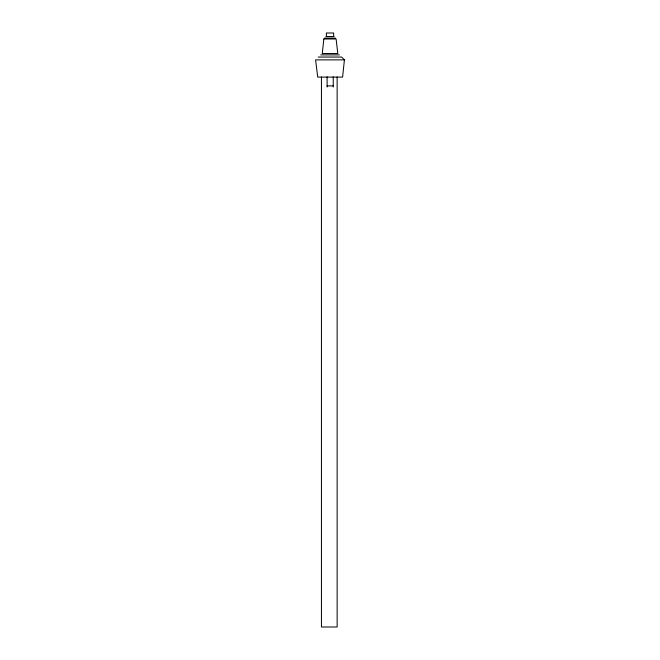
<?xml version="1.0" encoding="UTF-8"?>
<svg xmlns="http://www.w3.org/2000/svg" width="660" height="660" viewBox="0 0 660 660"><rect width="100%" height="100%" fill="white"/><g stroke="black" fill="none" stroke-linecap="round" stroke-linejoin="round"><path stroke-width="0.99" d="M344.413 59.878L342.606 77.104L317.716 77.104L315.587 59.878L344.413 59.878L341.624 57.049L318.211 57.049M325.933 36.514L334.084 36.514M324.538 38.098L335.478 38.098M320.735 54.896L339.38 54.896M327.104 85.891L333.226 85.891M337.144 76.956L337.144 627L321.445 627L321.445 76.956M333.638 36.514L333.638 33L326.387 33L326.387 36.514M333.226 76.799L333.226 87.013M327.104 76.799L327.104 87.013M323.837 38.973L322.278 53.534L337.796 53.534L336.097 38.973L323.837 38.973"/></g></svg>
